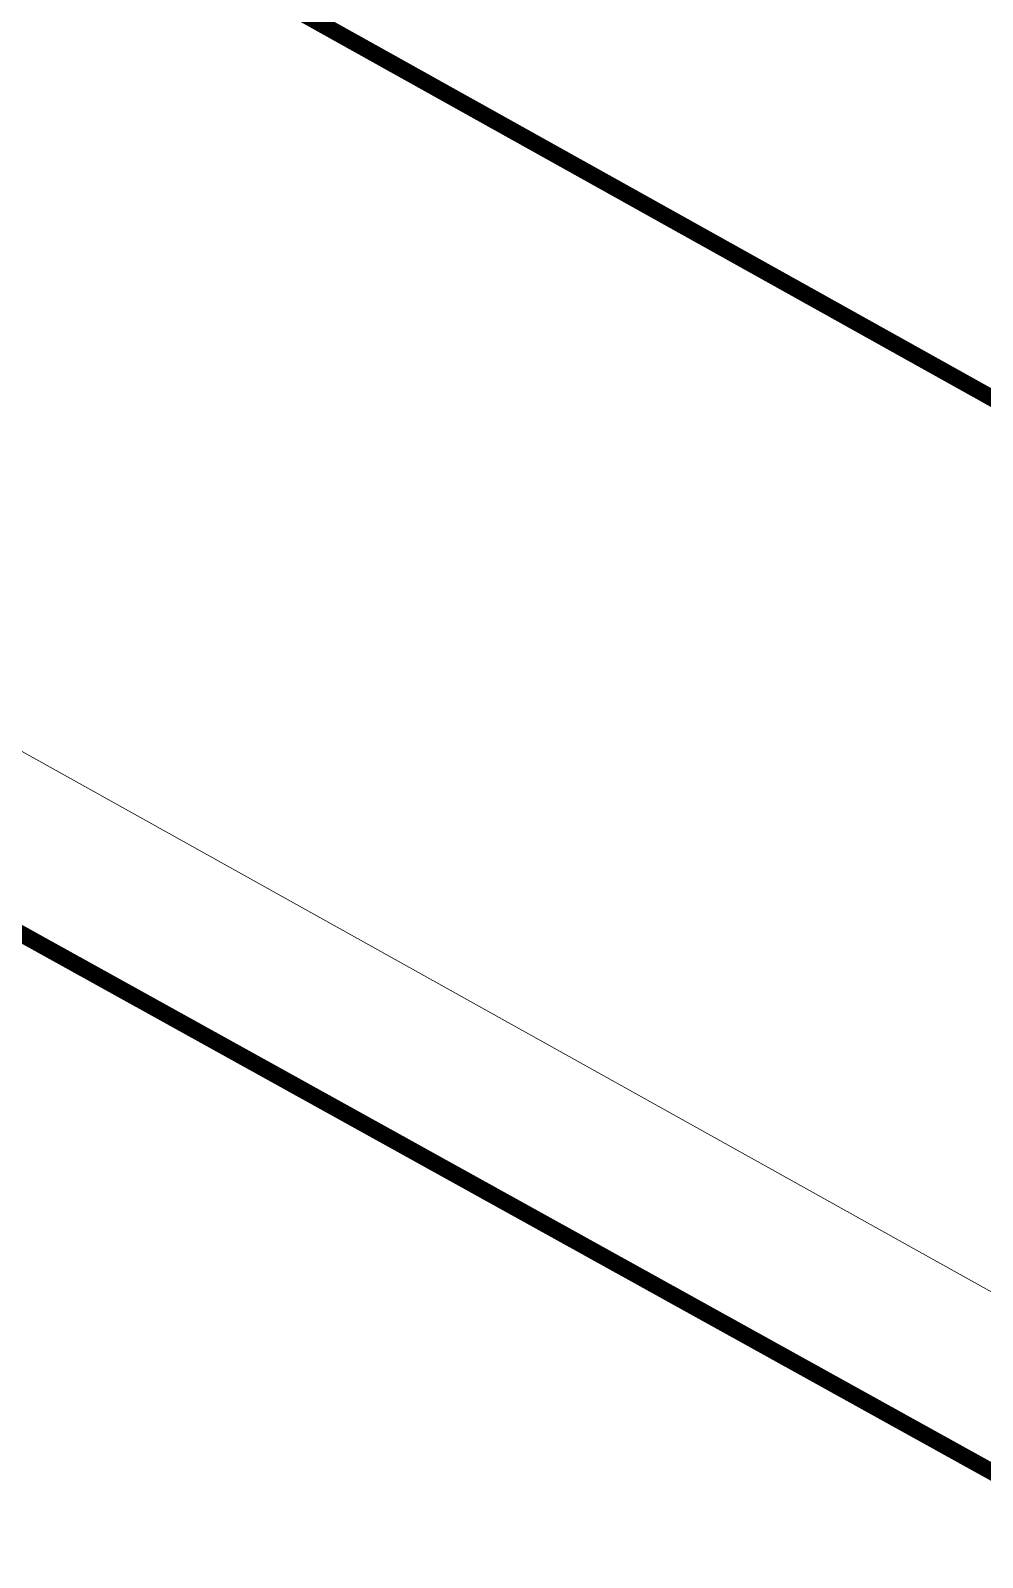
# Model space of a CAD drawing. Header units: inches. Extents: x 350994 to 353538, y 1581369 to 1583842.
# Drawn here: x 351545.86 to 351551.6, y 1583616.3 to 1583625.5 of the extents above; entities that cross this region are included whole.
import ezdxf

# ---------------------------------------------------------------- set-up
doc = ezdxf.new("R2010")
doc.units = ezdxf.units.IN
doc.header["$MEASUREMENT"] = 0
doc.linetypes.add('1', pattern=[0])
for name, color, linetype in [('BOUNDARY', 5, 'Continuous'), ('EP TF', 5, 'Continuous'), ("ROAD'S", 1, '1')]:
    doc.layers.add(name, color=color, linetype=linetype)
doc.styles.get("Standard").update_dxf_attribs({"font": 'arial.ttf'})
doc.linetypes.add('SILT_FENCE', pattern='A,0.5,-0.2,["EP",Standard,S=0.1,R=0,X=-0.1,Y=-0.05],-0.2', length=0.9)

msp = doc.modelspace()

# ---------------------------------------------------------------- linework, layer by layer
at = {"layer": 'BOUNDARY', "lineweight": 5, "const_width": 0.1, "elevation": 90.6599}
msp.add_lwpolyline([(351522.8359, 1583643.9672), (351555.3722, 1583625.9317), (351553.4087, 1583622.3102), (351520.8769, 1583640.4452), (351522.8308, 1583643.9701)], dxfattribs=at)
at = {"layer": 'EP TF', "color": 252, "linetype": 'SILT_FENCE', "lineweight": 5, "ltscale": 6, "elevation": 98.4574}
msp.add_lwpolyline([(351496.8695, 1583648.6385), (351521.3484, 1583634.6815), (351540.5793, 1583624.0701), (351593.1215, 1583594.7875), (351678.0433, 1583550.9616), (351687.1965, 1583579.4368)], dxfattribs=at)
at = {"layer": "ROAD'S", "lineweight": 5, "const_width": 0.1}
msp.add_lwpolyline([(351502.8379, 1583676.6731), (351496.0914, 1583648.8998), (351496.9216, 1583645.9615), (351541.8102, 1583622.2692), (351541.8102, 1583622.2692), (351632.7813, 1583571.8777), (351679.9586, 1583545.7907), (351679.9586, 1583545.7907)], dxfattribs=at)

doc.saveas('drawing.dxf')
